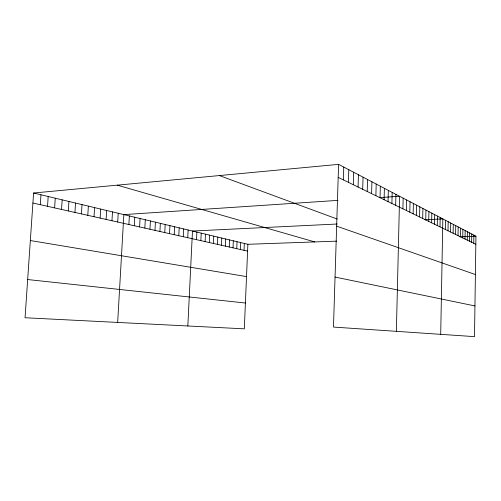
<?xml version="1.0" encoding="UTF-8"?>
<svg xmlns="http://www.w3.org/2000/svg" width="501" height="501" viewBox="0 0 501 501"><rect width="100%" height="100%" fill="white"/><g stroke="black" fill="none" stroke-linecap="round" stroke-linejoin="round"><path stroke-width="0.75" d="M473.752 243.286L473.871 235.126M338.588 164.366L475.95 236.209L474.503 336.634L333.484 327.072L338.588 164.366L33.592 193.017L25.05 317.747L244.325 328.838L247.876 244.294L33.592 193.017M460.406 236.798L460.551 228.155M462.742 237.931L462.88 229.37M465.028 239.046L465.166 230.566M467.276 240.136L467.402 231.738M469.475 241.206L469.6 232.89M471.635 242.252L471.76 234.017M448 230.767L448.163 221.674M450.587 232.019L450.743 223.026M453.117 233.253L453.273 224.348M455.597 234.455L455.747 225.644M458.027 235.639L458.171 226.909M434.48 224.191L434.668 214.616M437.267 225.544L437.448 216.069M439.997 226.872L440.172 217.497M440.711 334.342L442.84 218.893L424.823 219.764M445.364 229.483L445.527 220.296M419.594 216.952L419.807 206.844M422.7 218.467L422.913 208.466M425.744 219.945L425.95 210.057M428.718 221.392L428.919 211.61M431.63 222.807L431.824 213.132M406.405 210.545L406.649 199.962M409.818 212.199L410.056 201.74M413.15 213.821L413.381 203.481M416.406 215.405L416.632 205.185M391.907 203.494L392.177 192.397M395.665 205.322L395.928 194.357M396.379 331.336L399.591 196.273L379.194 197.626M402.91 208.842L403.161 198.139M380.04 197.726L380.34 186.203M384.098 199.699L384.386 188.32M388.05 201.621L388.331 190.38M367.214 191.488L367.546 179.508M371.604 193.624L371.924 181.8M375.882 195.703L376.188 184.03M353.311 184.731L353.675 172.256M358.071 187.042L358.428 174.743M362.705 189.297L363.05 177.16M343.367 179.897L343.761 167.071M348.408 182.345L348.79 169.701M240.424 249.511L240.718 242.584M244.037 250.318L244.325 243.448M229.233 247.006L229.546 239.91M233.021 247.851L233.328 240.818M236.754 248.69L237.054 241.707M213.426 243.461L213.764 236.134M217.478 244.369L217.81 237.098M221.461 245.265L221.786 238.05M225.375 246.141L225.7 238.99M200.851 240.649L201.214 233.128M205.116 241.601L205.466 234.149M209.305 242.54L209.65 235.151M187.743 237.712L188.125 229.997M187.837 325.976L192.478 231.036L337.211 224.016M196.517 239.678L196.88 232.095M174.198 234.681L174.605 226.765M178.794 235.708L179.189 227.861M183.31 236.716L183.698 228.938M159.919 231.481L160.345 223.352M164.766 232.564L165.186 224.511M169.526 233.629L169.939 225.644M144.833 228.099L145.29 219.745M149.956 229.251L150.4 220.972M154.978 230.372L155.416 222.168M134.293 225.744L134.769 217.234M139.61 226.934L140.08 218.499M117.71 222.031L118.223 213.269M117.666 322.431L123.847 214.616L337.993 200.369M128.876 224.529L129.358 215.937M106.106 219.425L106.638 210.495M111.967 220.741L112.487 211.898M94.019 216.72L94.576 207.614M100.125 218.092L100.67 209.067M81.431 213.902L82.014 204.608M87.794 215.33L88.358 206.124M68.305 210.965L68.919 201.471M74.937 212.449L75.532 203.055M54.609 207.896L55.248 198.202M61.535 209.443L62.155 199.855M40.305 204.69L40.969 194.783M47.532 206.312L48.19 196.511M247.876 244.294L336.678 241.15M459.887 236.779L475.95 236.209M27.668 279.539L245.409 303.024M30.336 240.536L246.517 276.602M335.05 277.066L474.948 305.936M32.909 203.037L247.594 251.114M117.253 185.157L314.766 241.927M336.647 226.17L475.399 274.542M219.363 175.563L337.242 219.056M338.175 177.373L475.831 244.294"/></g></svg>
